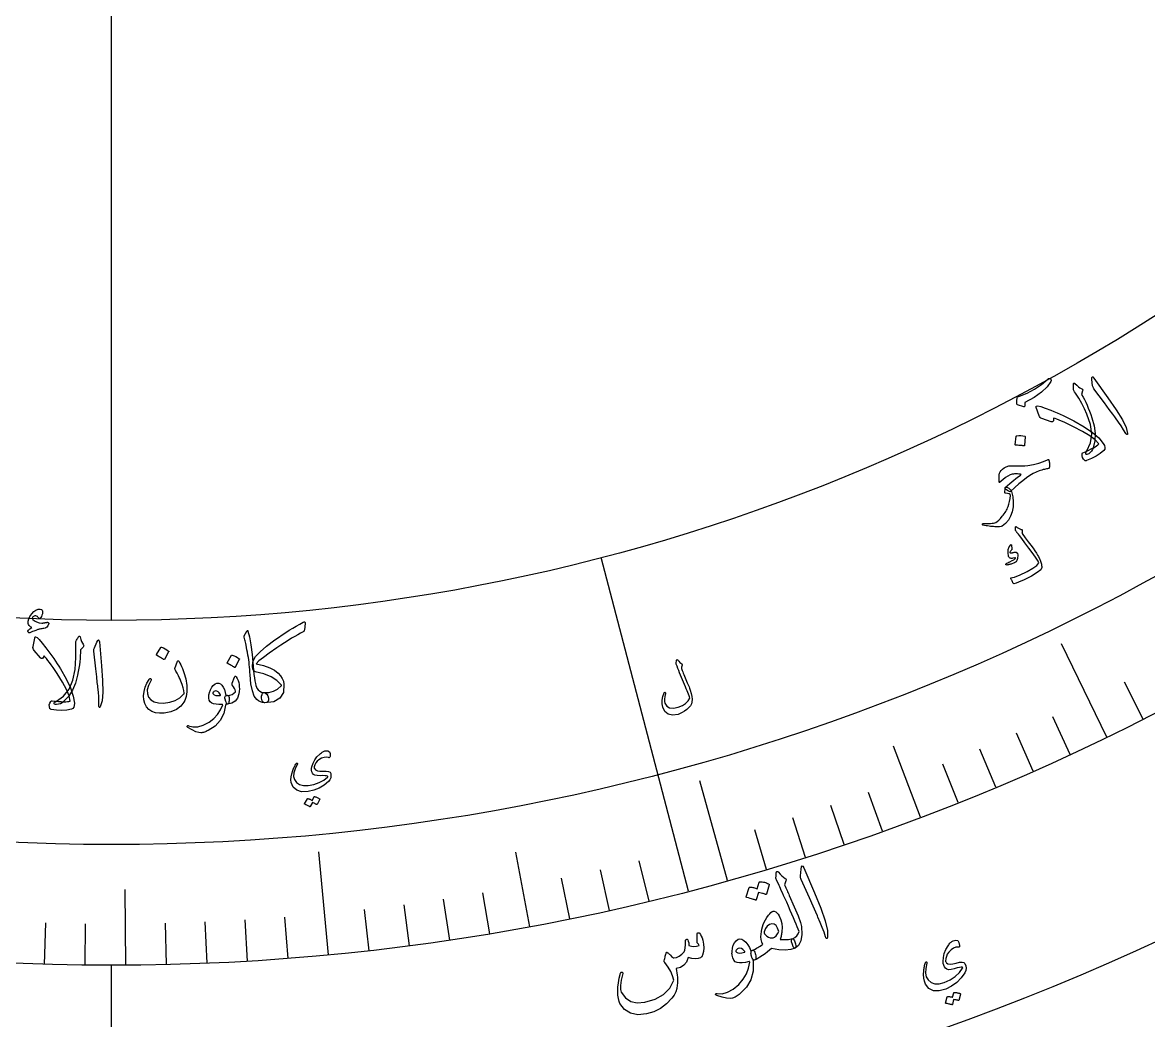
# Model space of a CAD drawing. Header units: millimetres. Extents: x -68 to 68, y -68 to 78.
# Drawn here: x -2.09 to 24.36, y -54.96 to -31.52 of the extents above; entities that cross this region are included whole.
import ezdxf

# ---------------------------------------------------------------- set-up
doc = ezdxf.new("R2010")
doc.units = ezdxf.units.MM
for name, color, linetype in [('CUT_OUTER', 1, 'Continuous'), ('ENGRAVE', 7, 'Continuous'), ('ENGRAVE_FINE', 8, 'Continuous'), ('TEXT', 5, 'Continuous')]:
    doc.layers.add(name, color=color, linetype=linetype)

msp = doc.modelspace()

# ---------------------------------------------------------------- linework, layer by layer
at = {"layer": 'CUT_OUTER'}
msp.add_arc((0.0002, -0.0002), 67.4998, 179.843006, 0.000133, dxfattribs=at)
at = {"layer": 'ENGRAVE'}
for points in [[(0, -45.5625), (0, 45.5625)], [(13.5511, -51.9233), (11.5056, -44.0858)], [(23.3753, -48.3038), (22.3168, -46.1165)], [(19.0004, -50.1861), (18.3695, -48.5196)], [(14.472, -51.6742), (13.8167, -49.3343)], [(5.1019, -53.4194), (4.8709, -51.0004)], [(9.8266, -52.7551), (9.5003, -51.0033)], [(0.3365, -53.6614), (0.3253, -51.8795)], [(0, -61.0875), (0, -53.6625)]]:
    msp.add_lwpolyline(points, dxfattribs=at)
for radius in [66.15, 66.15, 64.3781, 61.0875, 61.0875, 58.4888, 53.6625, 53.6625, 50.8275, 45.5625, 45.5625]:
    msp.add_circle((0, 0), radius, dxfattribs=at)
at = {"layer": 'ENGRAVE_FINE'}
for points in [[(24.2287, -47.8815), (23.7898, -47.0142)], [(22.5143, -48.7111), (22.1065, -47.8288)], [(21.646, -49.1031), (21.254, -48.2137)], [(20.7708, -49.4797), (20.3946, -48.5834)], [(19.8888, -49.8407), (19.5286, -48.938)], [(18.1059, -50.5158), (17.7779, -49.6008)], [(17.2055, -50.8295), (16.8938, -49.9088)], [(16.2995, -51.1272), (16.0042, -50.2011)], [(15.3882, -51.4088), (15.1095, -50.4776)], [(12.6258, -52.1561), (12.3971, -51.2113)], [(11.6964, -52.3723), (11.4845, -51.4237)], [(10.7632, -52.572), (10.5683, -51.6198)], [(8.8867, -52.9215), (8.7258, -51.963)], [(6.0513, -53.3202), (5.9417, -52.3544)], [(6.9988, -53.2041), (6.872, -52.2404)], [(7.9441, -53.0712), (7.8002, -52.1099)], [(3.1984, -53.5671), (3.1405, -52.5968)], [(4.1508, -53.5017), (4.0756, -52.5326)], [(-1.5724, -53.6395), (-1.5439, -52.6679)], [(-0.6181, -53.6589), (-0.6069, -52.687)], [(1.2909, -53.647), (1.2676, -52.6753)], [(2.245, -53.6155), (2.2044, -52.6444)]]:
    msp.add_lwpolyline(points, dxfattribs=at)
at = {"layer": 'TEXT'}
for points in [[(21.9956, -39.8952), (22.0107, -39.8848), (22.0254, -39.8807), (22.0399, -39.883), (22.0542, -39.8916), (22.0654, -39.9042), (22.0708, -39.9183), (22.0705, -39.934), (22.0644, -39.9513), (21.9769, -40.0782), (21.8458, -40.2033), (21.6713, -40.3261), (21.4531, -40.4459), (21.454, -40.4688), (21.4537, -40.4896), (21.4524, -40.5084), (21.4499, -40.5252), (21.4466, -40.5373), (21.4416, -40.5452), (21.435, -40.5487), (21.4267, -40.5479), (21.2833, -40.4994), (21.2677, -40.4856), (21.2613, -40.4541), (21.2641, -40.4049), (21.2758, -40.338), (21.2818, -40.3251), (21.2919, -40.314), (21.306, -40.3046), (21.3241, -40.2969), (21.5082, -40.2248), (21.6816, -40.1337), (21.8442, -40.0238), (21.9956, -39.8952)], [(23.026, -39.9099), (23.0233, -39.8626), (23.0307, -39.8411), (23.0482, -39.8455), (23.0759, -39.8757), (23.4014, -40.3345), (23.6009, -40.6162), (23.7449, -40.8502), (23.8332, -41.0365), (23.8653, -41.1755), (23.8643, -41.1889), (23.8615, -41.1975), (23.8568, -41.2012), (23.8503, -41.2001), (23.8434, -41.1963), (23.8365, -41.1902), (23.8297, -41.1818), (23.8228, -41.171), (23.7732, -41.0853), (23.7166, -40.9967), (23.6531, -40.9052), (23.5827, -40.8108), (23.5648, -40.7858), (23.5157, -40.7187), (23.4355, -40.6096), (23.3242, -40.4584), (23.0747, -40.1245), (23.0628, -40.106), (23.0536, -40.0878), (23.0473, -40.0701), (23.0437, -40.0527)], [(23.0611, -41.5084), (23.0441, -41.5523), (23.0203, -41.5904), (22.9897, -41.6229), (22.9523, -41.6495), (22.9287, -41.6609), (22.9102, -41.6662), (22.8969, -41.6654), (22.8888, -41.6584), (22.8857, -41.6455), (22.8883, -41.6287), (22.8966, -41.6081), (22.9108, -41.5837), (22.9959, -41.3947), (23.0243, -41.188), (22.9961, -40.9638), (22.9118, -40.7222), (22.8521, -40.5946), (22.7874, -40.4702), (22.7177, -40.3489), (22.643, -40.2307), (22.6213, -40.1965), (22.6059, -40.1683), (22.5967, -40.1461), (22.5938, -40.1298), (22.5938, -40.1062), (22.5937, -40.0853), (22.5935, -40.067), (22.5932, -40.0515), (22.5929, -40.0385), (22.5928, -40.0281), (22.5928, -40.0202), (22.593, -40.0148), (22.5949, -40.007), (22.5979, -40.0009), (22.6018, -39.9965), (22.6067, -39.9939), (22.6141, -39.9929), (22.6205, -39.9934), (22.6258, -39.9955), (22.6301, -39.9991), (22.6744, -40.0435), (22.713, -40.0776), (22.7458, -40.1015), (22.7729, -40.1153), (22.7928, -40.1247), (22.8055, -40.1375), (22.8108, -40.1539), (22.8087, -40.1738), (22.7868, -40.2624), (22.8199, -40.3187), (22.852, -40.3782), (22.8833, -40.4411), (22.9137, -40.5072), (22.9434, -40.5767), (22.9725, -40.6496), (23.0011, -40.7259), (23.0291, -40.8057), (23.0796, -40.9926), (23.1019, -41.172), (23.0957, -41.344), (23.0611, -41.5084)], [(22.8167, -41.6275), (22.8894, -41.5955), (22.9544, -41.5652), (23.0118, -41.5364), (23.0616, -41.5094), (23.104, -41.4841), (23.1391, -41.4606), (23.1671, -41.439), (23.1879, -41.4193), (23.1025, -41.3259), (22.9752, -41.2278), (22.806, -41.1247), (22.5955, -41.0161), (22.5154, -40.9775), (22.4413, -40.9426), (22.3733, -40.9114), (22.3113, -40.8838), (22.2553, -40.86), (22.2054, -40.8402), (22.1616, -40.8244), (22.1238, -40.8127), (22.1225, -40.881), (22.1132, -40.8941), (22.1015, -40.9014), (22.0873, -40.903), (22.0706, -40.8987), (21.8538, -40.8231), (21.8317, -40.812), (21.8134, -40.7974), (21.7988, -40.7791), (21.7881, -40.7571), (21.7218, -40.567), (21.7178, -40.5533), (21.7169, -40.5424), (21.7191, -40.5344), (21.7244, -40.5293), (21.7605, -40.5266), (21.8289, -40.5426), (21.9297, -40.577), (22.0629, -40.6298), (22.1373, -40.6605), (22.2098, -40.6914), (22.2805, -40.7224), (22.3493, -40.7535), (22.4162, -40.7849), (22.4812, -40.8163), (22.5444, -40.848), (22.6057, -40.8799), (22.8441, -41.0164), (23.0389, -41.1497), (23.1894, -41.2803), (23.2954, -41.4088), (23.3221, -41.4595), (23.3335, -41.5035), (23.3294, -41.5407), (23.3099, -41.5711), (23.2243, -41.6435), (23.1282, -41.7078), (23.0215, -41.7638), (22.9044, -41.8115), (22.8934, -41.8154), (22.8837, -41.817), (22.8754, -41.8162), (22.8684, -41.813), (22.8326, -41.7786), (22.8091, -41.7418), (22.7977, -41.7026), (22.7984, -41.6611), (22.8011, -41.6474), (22.805, -41.6372), (22.8102, -41.6306), (22.8167, -41.6275)], [(21.25, -41.2383), (21.2512, -41.2345), (21.2539, -41.2312), (21.2582, -41.2284), (21.2639, -41.226), (21.311, -41.222), (21.3577, -41.2226), (21.404, -41.2279), (21.45, -41.2378), (21.4552, -41.2403), (21.4587, -41.2436), (21.4604, -41.2479), (21.4604, -41.253), (21.4462, -41.4561), (21.4446, -41.4616), (21.4406, -41.4648), (21.434, -41.4658), (21.4251, -41.4645), (21.4173, -41.4633), (21.4053, -41.4618), (21.3889, -41.46), (21.3682, -41.4578), (21.343, -41.4554), (21.3129, -41.4528), (21.2781, -41.4502), (21.2384, -41.4474), (21.2329, -41.4464), (21.2293, -41.4444), (21.2277, -41.4413), (21.2282, -41.4372)], [(22.0183, -41.7997), (22.0229, -41.8216), (22.0266, -41.8437), (22.0294, -41.866), (22.0313, -41.8884), (22.0322, -41.9109), (22.0317, -41.9334), (22.0299, -41.956), (22.0269, -41.9786), (22.0249, -41.9859), (22.0207, -41.9915), (22.0143, -41.9953), (22.0056, -41.9974), (21.9865, -42.0008), (21.965, -42.0052), (21.941, -42.0104), (21.9146, -42.0166), (21.8859, -42.024), (21.8551, -42.0328), (21.8221, -42.043), (21.7869, -42.0547), (21.7193, -42.0806), (21.6473, -42.1164), (21.5709, -42.162), (21.4899, -42.2175), (21.4041, -42.2826), (21.3133, -42.3575), (21.2174, -42.4419), (21.1162, -42.5359), (21.1058, -42.5421), (21.0902, -42.5404), (21.0694, -42.5308), (21.0434, -42.5133), (21.0196, -42.4943), (21.0023, -42.4794), (20.9915, -42.4686), (20.9873, -42.4619), (20.9873, -42.4562), (20.9883, -42.4512), (20.9904, -42.447), (20.9935, -42.4435), (21.0473, -42.3961), (21.0986, -42.3515), (21.1472, -42.3099), (21.1933, -42.2713), (21.237, -42.2358), (21.2783, -42.2039), (21.3175, -42.1754), (21.3543, -42.1504), (21.3613, -42.1446), (21.3629, -42.1396), (21.3592, -42.1355), (21.3501, -42.1321), (21.3132, -42.1267), (21.2781, -42.1233), (21.2449, -42.1221), (21.2135, -42.1229), (21.1839, -42.1259), (21.1559, -42.1311), (21.1296, -42.1385), (21.1048, -42.1481), (21.0548, -42.1746), (20.9987, -42.2119), (20.9366, -42.2601), (20.8683, -42.3193), (20.8661, -42.3222), (20.8636, -42.3241), (20.861, -42.3248), (20.858, -42.3243), (20.8553, -42.323), (20.8532, -42.321), (20.8517, -42.3183), (20.8509, -42.3151), (20.8464, -42.2472), (20.8464, -42.1898), (20.8509, -42.143), (20.8599, -42.1066), (20.8754, -42.0763), (20.8982, -42.0455), (20.9283, -42.0142), (20.9658, -41.9824), (21.0141, -41.9553), (21.0764, -41.9379), (21.153, -41.9302), (21.2437, -41.9322), (21.3111, -41.9354), (21.3807, -41.9351), (21.4524, -41.9313), (21.5263, -41.9241), (21.6587, -41.902), (21.7794, -41.8725), (21.8883, -41.8355), (21.9854, -41.7912), (21.9981, -41.7861), (22.0078, -41.7858), (22.0145, -41.7903), (22.0183, -41.7997)], [(20.9883, -42.4589), (20.9914, -42.4476), (20.9984, -42.4405), (21.0094, -42.4374), (21.0243, -42.4385), (21.0433, -42.443), (21.0614, -42.4501), (21.0786, -42.4599), (21.0949, -42.4724), (21.1092, -42.4862), (21.1212, -42.5021), (21.1311, -42.52), (21.1388, -42.5399), (21.168, -42.6628), (21.1806, -42.7827), (21.1767, -42.8996), (21.1562, -43.0134), (21.1196, -43.1187), (21.0679, -43.21), (21.001, -43.2872), (20.919, -43.3502), (20.8948, -43.3595), (20.8581, -43.3649), (20.8089, -43.3665), (20.7473, -43.3642), (20.7139, -43.362), (20.6802, -43.3589), (20.6461, -43.355), (20.6117, -43.3504), (20.577, -43.3451), (20.5423, -43.3397), (20.5074, -43.3339), (20.4724, -43.3278), (20.4653, -43.3256), (20.4604, -43.3215), (20.4578, -43.3153), (20.4575, -43.3071), (20.4593, -43.2991), (20.4633, -43.2936), (20.4694, -43.2905), (20.4776, -43.2899), (20.5247, -43.2915), (20.5687, -43.2917), (20.6096, -43.2904), (20.6475, -43.2877), (20.6826, -43.2835), (20.7151, -43.2776), (20.7451, -43.27), (20.7725, -43.2608), (20.8044, -43.2422), (20.8402, -43.2124), (20.88, -43.1715), (20.9236, -43.1194), (20.9462, -43.0904), (20.9672, -43.0616), (20.9867, -43.0331), (21.0047, -43.0049), (21.0211, -42.9767), (21.0359, -42.9486), (21.049, -42.9204), (21.0605, -42.8923), (21.0805, -42.8331), (21.0959, -42.7691), (21.1066, -42.7004), (21.1125, -42.627), (21.1059, -42.6075), (21.0847, -42.5929), (21.049, -42.5833), (20.9987, -42.5787), (20.9921, -42.5778), (20.9875, -42.5753), (20.9849, -42.5711), (20.9845, -42.5653)], [(21.2589, -43.3689), (21.2736, -43.3799), (21.2884, -43.3899), (21.303, -43.399), (21.3177, -43.4071), (21.3323, -43.4143), (21.3472, -43.4204), (21.3621, -43.4256), (21.3772, -43.4297), (21.3838, -43.4329), (21.3881, -43.4383), (21.3902, -43.4459), (21.39, -43.4556), (21.3859, -43.5086), (21.3857, -43.5142), (21.3859, -43.5188), (21.3864, -43.5224), (21.3872, -43.5249), (21.464, -43.6249), (21.5327, -43.7156), (21.5933, -43.797), (21.6458, -43.8691), (21.6901, -43.9318), (21.726, -43.9852), (21.7535, -44.0293), (21.7726, -44.064), (21.8056, -44.131), (21.8149, -44.1528), (21.8232, -44.1752), (21.8306, -44.1982), (21.8369, -44.2218), (21.8421, -44.246), (21.8462, -44.2709), (21.8492, -44.2965), (21.8509, -44.3228), (21.8255, -44.3756), (21.745, -44.4423), (21.6092, -44.5228), (21.418, -44.6165), (21.3571, -44.6431), (21.2999, -44.6662), (21.2466, -44.6857), (21.1971, -44.7016), (21.192, -44.7018), (21.1877, -44.7006), (21.1842, -44.6979), (21.1815, -44.6938), (21.1703, -44.6733), (21.1602, -44.6546), (21.1513, -44.6376), (21.1435, -44.6224), (21.1368, -44.6088), (21.1311, -44.5967), (21.1264, -44.5859), (21.1226, -44.5766), (21.1208, -44.5713), (21.1213, -44.5676), (21.124, -44.5655), (21.129, -44.5652), (21.1659, -44.5596), (21.2109, -44.547), (21.2639, -44.5273), (21.325, -44.5005), (21.5044, -44.4139), (21.6404, -44.3373), (21.7331, -44.2711), (21.7827, -44.2154), (21.7621, -44.1738), (21.7164, -44.1024), (21.6456, -44.001), (21.5498, -43.8696), (21.453, -43.7385), (21.3794, -43.6395), (21.329, -43.5727), (21.3017, -43.538), (21.2939, -43.5287), (21.2866, -43.52), (21.2798, -43.5118), (21.2735, -43.5043), (21.2677, -43.4975), (21.2626, -43.4914), (21.258, -43.4861), (21.254, -43.4816), (21.2461, -43.4713), (21.2405, -43.4606), (21.2371, -43.4495), (21.236, -43.4378), (21.2361, -43.3733), (21.2364, -43.3688), (21.2376, -43.3653), (21.2395, -43.363), (21.2421, -43.3618), (21.2462, -43.3621), (21.2503, -43.3633), (21.2546, -43.3656), (21.2589, -43.3689)], [(21.1262, -43.7859), (21.1289, -43.7851), (21.1316, -43.785), (21.1343, -43.7858), (21.137, -43.7875), (21.1386, -43.7894), (21.1399, -43.7916), (21.1409, -43.7942), (21.1417, -43.7971), (21.1482, -43.8836), (21.1483, -43.8927), (21.1474, -43.9001), (21.1455, -43.9059), (21.1425, -43.9101), (21.1278, -43.9232), (21.1164, -43.9366), (21.1082, -43.9504), (21.1033, -43.9644), (21.1038, -43.9703), (21.109, -43.9744), (21.1187, -43.9767), (21.133, -43.9772), (21.1419, -43.9762), (21.1509, -43.975), (21.1602, -43.9734), (21.1696, -43.9715), (21.1793, -43.9692), (21.1893, -43.9666), (21.1996, -43.9636), (21.2104, -43.9603), (21.2519, -43.9581), (21.2774, -43.9825), (21.2867, -44.0335), (21.2798, -44.1112), (21.2736, -44.1363), (21.2658, -44.1573), (21.2564, -44.1742), (21.2455, -44.187), (21.2318, -44.1975), (21.2114, -44.2088), (21.1842, -44.2211), (21.1503, -44.2343), (21.1328, -44.2406), (21.116, -44.2461), (21.0997, -44.2505), (21.0841, -44.2541), (21.0691, -44.257), (21.0551, -44.2595), (21.0419, -44.2615), (21.0295, -44.2632), (21.0212, -44.2626), (21.0145, -44.2606), (21.0094, -44.2572), (21.0059, -44.2524), (21.0042, -44.2466), (21.005, -44.2415), (21.0081, -44.2371), (21.0138, -44.2335), (21.0322, -44.2232), (21.0534, -44.2117), (21.0771, -44.1992), (21.1036, -44.1857), (21.1528, -44.1603), (21.1903, -44.1387), (21.2162, -44.1206), (21.2303, -44.1063), (21.2317, -44.1036), (21.2319, -44.1009), (21.2308, -44.0982), (21.2284, -44.0954), (21.2263, -44.094), (21.2232, -44.0933), (21.2192, -44.0932), (21.2142, -44.0938), (21.1699, -44.1032), (21.1511, -44.1063), (21.1339, -44.107), (21.1185, -44.105), (21.1049, -44.1006), (21.0919, -44.0939), (21.082, -44.0853), (21.0752, -44.0748), (21.0715, -44.0625), (21.0592, -43.9729), (21.0643, -43.897), (21.0866, -43.8347), (21.1262, -43.7859)], [(-1.5548, -45.7477), (-1.5839, -45.7523), (-1.6109, -45.7567), (-1.6358, -45.7608), (-1.6586, -45.7647), (-1.6792, -45.7685), (-1.6975, -45.7724), (-1.7134, -45.7764), (-1.7269, -45.7805), (-1.7407, -45.7851), (-1.7573, -45.791), (-1.7768, -45.7981), (-1.799, -45.8063), (-1.8242, -45.8158), (-1.8521, -45.8268), (-1.8829, -45.8392), (-1.9166, -45.853), (-1.9303, -45.857), (-1.9418, -45.8565), (-1.9512, -45.8515), (-1.9584, -45.8421), (-1.962, -45.8195), (-1.948, -45.7939), (-1.9164, -45.7653), (-1.8672, -45.7338), (-1.9029, -45.7108), (-1.9296, -45.6865), (-1.9474, -45.6609), (-1.9562, -45.6339), (-1.956, -45.5837), (-1.9418, -45.5298), (-1.9137, -45.4723), (-1.8717, -45.4109), (-1.8225, -45.3564), (-1.7728, -45.3194), (-1.7224, -45.2997), (-1.6714, -45.2975), (-1.6432, -45.306), (-1.6244, -45.3221), (-1.615, -45.3459), (-1.6149, -45.3773), (-1.621, -45.4111), (-1.6304, -45.442), (-1.643, -45.4698), (-1.6588, -45.4947), (-1.6743, -45.512), (-1.6884, -45.5194), (-1.701, -45.5167), (-1.7121, -45.5042), (-1.7246, -45.4855), (-1.7396, -45.4717), (-1.7569, -45.4626), (-1.7765, -45.4582), (-1.7973, -45.4574), (-1.8158, -45.4613), (-1.832, -45.4698), (-1.8459, -45.4829), (-1.8564, -45.4991), (-1.8599, -45.5144), (-1.8565, -45.5288), (-1.8461, -45.5424), (-1.8066, -45.5753), (-1.7578, -45.6002), (-1.6997, -45.6172), (-1.6326, -45.6261), (-1.6267, -45.6261), (-1.6201, -45.6256), (-1.6128, -45.6248), (-1.6048, -45.6236), (-1.5961, -45.6221), (-1.5867, -45.6205), (-1.5766, -45.6188), (-1.5658, -45.617), (-1.5542, -45.6151), (-1.5436, -45.6134), (-1.5341, -45.6118), (-1.5258, -45.6103), (-1.5184, -45.6091), (-1.5119, -45.6082), (-1.5062, -45.6077), (-1.5014, -45.6077), (-1.4923, -45.609), (-1.4849, -45.6122), (-1.4793, -45.6174), (-1.4754, -45.6246), (-1.4729, -45.6313), (-1.4719, -45.6378), (-1.4722, -45.644), (-1.474, -45.6498), (-1.4967, -45.6905), (-1.5178, -45.7204), (-1.5372, -45.7395), (-1.5548, -45.7477)], [(3.4005, -46.5807), (3.5729, -46.6238), (3.7168, -46.6752), (3.8321, -46.7352), (3.9188, -46.8038), (3.9731, -46.8666), (4.0135, -46.93), (4.0401, -46.994), (4.0527, -47.0586), (4.0387, -47.2527), (3.9581, -47.3907), (3.8108, -47.4723), (3.597, -47.4969), (3.5814, -47.4941), (3.5672, -47.4854), (3.5542, -47.4709), (3.5426, -47.4505), (3.5313, -47.4211), (3.525, -47.3928), (3.5237, -47.3655), (3.5274, -47.3393), (3.5377, -47.3019), (3.5497, -47.2758), (3.5634, -47.261), (3.5789, -47.2575), (3.6975, -47.2554), (3.8052, -47.2289), (3.902, -47.1782), (3.9875, -47.1032), (3.9926, -47.0972), (3.9952, -47.0916), (3.9952, -47.0866), (3.9927, -47.0821), (3.8871, -46.9762), (3.7487, -46.8889), (3.5774, -46.8197), (3.3732, -46.7684), (3.3515, -46.7583), (3.335, -46.7361), (3.3236, -46.7019), (3.3173, -46.6555), (3.3158, -46.6142), (3.3174, -46.577), (3.3221, -46.5438), (3.33, -46.5147), (3.3865, -46.4135), (3.4898, -46.2978), (3.6396, -46.1673), (3.8353, -46.0216), (3.9228, -45.9615), (4.009, -45.9038), (4.0939, -45.8484), (4.1776, -45.7955), (4.2601, -45.7449), (4.3414, -45.6967), (4.4216, -45.6509), (4.5005, -45.6075), (4.5261, -45.5986), (4.5434, -45.601), (4.5523, -45.6144), (4.5528, -45.6391), (4.5338, -45.7857), (4.5305, -45.8008), (4.5242, -45.8136), (4.5149, -45.8242), (4.5025, -45.8324), (4.4414, -45.8635), (4.3755, -45.899), (4.3049, -45.939), (4.2296, -45.9836), (4.1496, -46.0327), (4.0652, -46.0865), (3.9761, -46.1449), (3.8825, -46.208), (3.7073, -46.3294), (3.5684, -46.4317), (3.466, -46.5154), (3.4005, -46.5807)], [(-1.394, -47.4501), (-1.3152, -47.4593), (-1.2437, -47.466), (-1.1796, -47.4703), (-1.123, -47.4722), (-1.0737, -47.4718), (-1.0315, -47.4694), (-0.9964, -47.4649), (-0.9685, -47.4584), (-0.9948, -47.3347), (-1.055, -47.1856), (-1.1487, -47.011), (-1.2753, -46.8108), (-1.3249, -46.737), (-1.3711, -46.6694), (-1.4139, -46.608), (-1.4534, -46.5528), (-1.4897, -46.504), (-1.5227, -46.4617), (-1.5525, -46.4259), (-1.5791, -46.3966), (-1.6149, -46.4548), (-1.6295, -46.4615), (-1.6433, -46.4618), (-1.6563, -46.4559), (-1.6686, -46.4438), (-1.8172, -46.2689), (-1.8307, -46.2482), (-1.8391, -46.2263), (-1.8424, -46.2031), (-1.8406, -46.1787), (-1.8014, -45.9812), (-1.798, -45.9673), (-1.7933, -45.9575), (-1.7873, -45.9517), (-1.7802, -45.95), (-1.7476, -45.966), (-1.6967, -46.0144), (-1.6273, -46.0951), (-1.5391, -46.2081), (-1.4905, -46.2722), (-1.4436, -46.3355), (-1.3983, -46.398), (-1.3548, -46.4597), (-1.3129, -46.5206), (-1.2727, -46.5807), (-1.2343, -46.64), (-1.1975, -46.6985), (-1.061, -46.9369), (-0.9605, -47.1504), (-0.8968, -47.3393), (-0.8704, -47.5038), (-0.8731, -47.561), (-0.8856, -47.6047), (-0.9079, -47.6347), (-0.9401, -47.6511), (-1.0506, -47.6702), (-1.166, -47.6769), (-1.2864, -47.6713), (-1.4115, -47.6532), (-1.423, -47.651), (-1.4321, -47.6474), (-1.4389, -47.6425), (-1.4434, -47.6362), (-1.4568, -47.5885), (-1.4585, -47.5448), (-1.4485, -47.5052), (-1.4268, -47.4697), (-1.4176, -47.4593), (-1.409, -47.4525), (-1.4012, -47.4495), (-1.394, -47.4501)], [(-1.123, -47.471), (-1.1598, -47.5003), (-1.1996, -47.5212), (-1.2424, -47.5336), (-1.2882, -47.5377), (-1.3144, -47.5356), (-1.333, -47.5308), (-1.344, -47.5233), (-1.3475, -47.5132), (-1.3436, -47.5004), (-1.3329, -47.4873), (-1.3153, -47.4738), (-1.2907, -47.4599), (-1.1216, -47.34), (-0.9925, -47.1761), (-0.9033, -46.9685), (-0.8538, -46.7174), (-0.8406, -46.5772), (-0.8335, -46.4371), (-0.8322, -46.2972), (-0.8368, -46.1575), (-0.8382, -46.117), (-0.8372, -46.0849), (-0.8338, -46.0611), (-0.8281, -46.0456), (-0.8162, -46.0253), (-0.8057, -46.0072), (-0.7966, -45.9913), (-0.789, -45.9777), (-0.7827, -45.9664), (-0.7775, -45.9573), (-0.7735, -45.9505), (-0.7706, -45.946), (-0.765, -45.9402), (-0.7593, -45.9365), (-0.7537, -45.9347), (-0.7482, -45.935), (-0.7413, -45.9378), (-0.736, -45.9414), (-0.7325, -45.9459), (-0.7306, -45.9512), (-0.7149, -46.0119), (-0.6989, -46.0609), (-0.6827, -46.0982), (-0.6663, -46.1237), (-0.6539, -46.1419), (-0.6495, -46.1594), (-0.6532, -46.1762), (-0.6651, -46.1923), (-0.7288, -46.2577), (-0.7288, -46.3229), (-0.7312, -46.3905), (-0.736, -46.4606), (-0.7433, -46.533), (-0.7529, -46.6079), (-0.7647, -46.6855), (-0.7787, -46.7658), (-0.7949, -46.8488), (-0.8459, -47.0356), (-0.9175, -47.2016), (-1.0099, -47.3468), (-1.123, -47.471)], [(3.5811, -47.2573), (3.6181, -47.2686), (3.6479, -47.2947), (3.6706, -47.3356), (3.686, -47.3915), (3.689, -47.4387), (3.6755, -47.472), (3.6456, -47.4913), (3.5993, -47.4967), (3.5469, -47.4909), (3.4989, -47.4767), (3.4552, -47.4541), (3.4158, -47.4232), (3.356, -47.3425), (3.3097, -47.2193), (3.277, -47.0535), (3.2578, -46.8453), (3.2541, -46.782), (3.2497, -46.7201), (3.2445, -46.6595), (3.2385, -46.6003), (3.2318, -46.5425), (3.2244, -46.4864), (3.2162, -46.4319), (3.2073, -46.379), (3.195, -46.3119), (3.1836, -46.2511), (3.173, -46.1966), (3.1633, -46.1483), (3.1545, -46.1065), (3.1465, -46.0715), (3.1395, -46.0433), (3.1334, -46.022), (3.123, -45.9863), (3.1172, -45.9578), (3.1162, -45.9364), (3.1198, -45.9221), (3.1771, -45.8127), (3.1856, -45.8012), (3.1933, -45.7978), (3.2002, -45.8025), (3.2063, -45.8153), (3.2434, -45.9515), (3.2763, -46.1341), (3.3052, -46.3631), (3.3298, -46.6385), (3.3388, -46.7404), (3.3484, -46.8317), (3.3585, -46.9126), (3.3692, -46.983), (3.3804, -47.0427), (3.3922, -47.0916), (3.4045, -47.1298), (3.4173, -47.1572), (3.4463, -47.1964), (3.4833, -47.2263), (3.5282, -47.2466), (3.5811, -47.2573)], [(-0.3441, -46.0747), (-0.3224, -46.0325), (-0.3052, -46.0178), (-0.2923, -46.0304), (-0.2838, -46.0705), (-0.2352, -46.6309), (-0.2058, -46.9749), (-0.2, -47.2495), (-0.2183, -47.4549), (-0.2608, -47.591), (-0.2685, -47.6021), (-0.2754, -47.6081), (-0.2813, -47.6089), (-0.2863, -47.6046), (-0.2903, -47.5979), (-0.2931, -47.5891), (-0.2948, -47.5784), (-0.2953, -47.5657), (-0.2947, -47.4667), (-0.2986, -47.3616), (-0.3071, -47.2505), (-0.32, -47.1334), (-0.3228, -47.1028), (-0.3312, -47.0202), (-0.3452, -46.8854), (-0.3646, -46.6987), (-0.4107, -46.2845), (-0.4116, -46.2624), (-0.4103, -46.2422), (-0.4068, -46.2236), (-0.401, -46.2068)], [(1.1618, -46.1985), (1.1646, -46.1956), (1.1684, -46.1938), (1.1735, -46.1931), (1.1796, -46.1935), (1.2236, -46.2103), (1.2652, -46.2312), (1.3045, -46.2562), (1.3413, -46.2851), (1.345, -46.2896), (1.3466, -46.2941), (1.3464, -46.2987), (1.3441, -46.3034), (1.2433, -46.48), (1.2395, -46.4842), (1.2344, -46.4854), (1.2282, -46.4834), (1.2207, -46.4783), (1.2143, -46.4739), (1.2041, -46.4673), (1.1902, -46.4585), (1.1726, -46.4475), (1.151, -46.4343), (1.1252, -46.419), (1.0951, -46.4014), (1.0608, -46.3816), (1.0562, -46.3783), (1.0539, -46.3749), (1.0538, -46.3715), (1.0559, -46.368)], [(1.5876, -46.529), (1.6078, -46.5669), (1.6276, -46.6065), (1.6468, -46.6479), (1.6656, -46.691), (1.6837, -46.7361), (1.7007, -46.7835), (1.7167, -46.8333), (1.7317, -46.8853), (1.7449, -46.9372), (1.7555, -46.9888), (1.7635, -47.0401), (1.769, -47.091), (1.7719, -47.1417), (1.7723, -47.1924), (1.77, -47.243), (1.7652, -47.2936), (1.7559, -47.3469), (1.7425, -47.3963), (1.7249, -47.4418), (1.7031, -47.4835), (1.6271, -47.5792), (1.5249, -47.6537), (1.3966, -47.7066), (1.2422, -47.7379), (1.1301, -47.7434), (1.0314, -47.7309), (0.9464, -47.7005), (0.875, -47.6523), (0.8209, -47.5895), (0.7832, -47.5156), (0.7619, -47.4304), (0.7567, -47.3342), (0.7681, -47.232), (0.7941, -47.1335), (0.8345, -47.0388), (0.8894, -46.9477), (0.8981, -46.9373), (0.9067, -46.9314), (0.915, -46.9301), (0.9232, -46.9334), (0.9309, -46.9404), (0.9332, -46.9503), (0.9302, -46.9632), (0.9218, -46.9791), (0.8676, -47.0935), (0.8414, -47.1961), (0.8436, -47.2871), (0.8743, -47.3665), (0.9291, -47.4295), (1.0058, -47.4736), (1.1043, -47.4989), (1.2246, -47.5051), (1.3694, -47.487), (1.4975, -47.4452), (1.6088, -47.38), (1.7031, -47.2913), (1.705, -47.2882), (1.7063, -47.2838), (1.7069, -47.2779), (1.707, -47.2706), (1.7016, -47.2134), (1.6871, -47.1472), (1.6634, -47.0718), (1.6306, -46.9873), (1.6124, -46.9448), (1.5948, -46.9053), (1.5779, -46.8688), (1.5617, -46.8352), (1.5461, -46.8048), (1.5309, -46.7776), (1.5161, -46.7538), (1.5016, -46.7331), (1.4948, -46.7223), (1.4908, -46.7123), (1.4896, -46.7031), (1.4913, -46.6946), (1.5536, -46.5233), (1.5596, -46.5132), (1.5673, -46.5108), (1.5766, -46.5161), (1.5876, -46.529)], [(2.8172, -46.3837), (2.8198, -46.3807), (2.8237, -46.3787), (2.8287, -46.3779), (2.8349, -46.378), (2.8797, -46.3933), (2.9222, -46.4127), (2.9625, -46.4362), (3.0006, -46.4638), (3.0044, -46.4682), (3.0063, -46.4726), (3.0062, -46.4772), (3.0041, -46.4819), (2.909, -46.6621), (2.9053, -46.6665), (2.9003, -46.6678), (2.8939, -46.666), (2.8862, -46.6612), (2.8796, -46.657), (2.8691, -46.6508), (2.8549, -46.6425), (2.8368, -46.6322), (2.8147, -46.6198), (2.7882, -46.6053), (2.7573, -46.5888), (2.7221, -46.5703), (2.7174, -46.5671), (2.7149, -46.5639), (2.7147, -46.5604), (2.7168, -46.5569)], [(13.2739, -46.4995), (13.2752, -46.4943), (13.2775, -46.4901), (13.2809, -46.4871), (13.2854, -46.4851), (13.2903, -46.4846), (13.295, -46.4859), (13.2994, -46.4891), (13.3036, -46.4942), (13.3266, -46.5239), (13.3493, -46.5489), (13.3715, -46.569), (13.3934, -46.5842), (13.4002, -46.5899), (13.4039, -46.5978), (13.4045, -46.6077), (13.402, -46.6198), (13.4, -46.6258), (13.398, -46.6316), (13.3962, -46.6372), (13.3945, -46.6425), (13.3929, -46.6475), (13.3914, -46.6521), (13.39, -46.6563), (13.3886, -46.6601), (13.3864, -46.6669), (13.3857, -46.6744), (13.3863, -46.6827), (13.3883, -46.6919), (13.3973, -46.7167), (13.4075, -46.7437), (13.4189, -46.7728), (13.4315, -46.804), (13.4452, -46.8374), (13.4599, -46.8729), (13.4756, -46.9107), (13.4924, -46.9506), (13.5098, -46.9903), (13.5258, -47.0276), (13.5405, -47.0627), (13.5538, -47.0955), (13.5659, -47.1261), (13.5769, -47.1545), (13.5868, -47.1807), (13.5956, -47.2048), (13.6184, -47.277), (13.6323, -47.3477), (13.6372, -47.4168), (13.633, -47.4843), (13.6221, -47.5264), (13.5988, -47.569), (13.563, -47.6122), (13.5147, -47.6559), (13.4603, -47.6962), (13.4076, -47.7285), (13.3567, -47.753), (13.3075, -47.7696), (13.1777, -47.7872), (13.0753, -47.7649), (13.0004, -47.703), (12.9529, -47.6016), (12.9378, -47.5206), (12.9374, -47.4372), (12.9517, -47.3517), (12.9806, -47.2638), (12.9832, -47.2585), (12.9864, -47.2547), (12.9902, -47.2526), (12.9947, -47.252), (12.9997, -47.2525), (13.0038, -47.2539), (13.007, -47.2561), (13.0092, -47.2591), (13.0115, -47.2639), (13.0127, -47.2688), (13.0127, -47.2739), (13.0116, -47.279), (12.996, -47.3539), (12.9881, -47.4163), (12.988, -47.466), (12.9957, -47.5031), (13.0418, -47.5749), (13.11, -47.6151), (13.2004, -47.6237), (13.3128, -47.6004), (13.4092, -47.5617), (13.4865, -47.513), (13.5448, -47.4543), (13.5841, -47.3857), (13.5756, -47.3605), (13.5651, -47.3311), (13.5525, -47.2977), (13.5378, -47.2603), (13.521, -47.2186), (13.5019, -47.1728), (13.4806, -47.1228), (13.4569, -47.0686), (13.4332, -47.0125), (13.4101, -46.9571), (13.3877, -46.9026), (13.3659, -46.8489), (13.3448, -46.796), (13.3245, -46.7438), (13.3051, -46.6924), (13.2864, -46.6417), (13.2665, -46.5935), (13.2651, -46.5878), (13.2644, -46.5822), (13.2644, -46.5769), (13.265, -46.5718)], [(2.6827, -47.5573), (2.639, -47.7482), (2.5565, -47.9105), (2.4348, -48.0441), (2.2739, -48.1485), (2.2511, -48.1594), (2.2287, -48.1692), (2.2064, -48.1781), (2.1844, -48.1859), (2.1627, -48.1925), (2.1416, -48.1978), (2.121, -48.2018), (2.101, -48.2044), (2.0505, -48.1996), (1.9828, -48.1768), (1.8982, -48.1361), (1.7967, -48.0772), (1.7858, -48.0686), (1.7792, -48.0601), (1.777, -48.0517), (1.7792, -48.0435), (1.7845, -48.037), (1.7916, -48.0339), (1.8007, -48.0341), (1.8116, -48.0377), (1.9157, -48.0664), (2.0312, -48.0615), (2.1576, -48.023), (2.2948, -47.9507), (2.4054, -47.8687), (2.4952, -47.7741), (2.5643, -47.667), (2.6128, -47.5474), (2.6121, -47.5433), (2.6106, -47.5401), (2.6084, -47.5378), (2.6052, -47.5364), (2.5257, -47.5361), (2.4577, -47.5305), (2.4013, -47.5197), (2.3565, -47.5036), (2.3211, -47.477), (2.298, -47.439), (2.2869, -47.3894), (2.288, -47.3284), (2.2889, -47.3203), (2.2901, -47.312), (2.2916, -47.3036), (2.2933, -47.295), (2.2953, -47.2861), (2.2976, -47.2767), (2.3001, -47.267), (2.3029, -47.2567), (2.3266, -47.1902), (2.3565, -47.1345), (2.3926, -47.0896), (2.4348, -47.0555), (2.4788, -47.0358), (2.52, -47.0339), (2.5584, -47.0498), (2.5942, -47.0837), (2.6264, -47.1317), (2.6521, -47.1881), (2.6711, -47.2528), (2.6834, -47.326), (2.6879, -47.3256), (2.6923, -47.3252), (2.6965, -47.3246), (2.7006, -47.3238), (2.7046, -47.3231), (2.7088, -47.3225), (2.7132, -47.3221), (2.7177, -47.3217), (2.7334, -47.3241), (2.746, -47.3333), (2.7555, -47.3492), (2.762, -47.3718), (2.7657, -47.397), (2.7667, -47.4225), (2.7652, -47.4485), (2.7611, -47.4749), (2.7551, -47.4983), (2.7479, -47.5152), (2.7394, -47.5256), (2.7296, -47.5294), (2.6859, -47.5319), (2.6858, -47.5361), (2.6853, -47.5417), (2.6842, -47.5488), (2.6827, -47.5573)], [(2.8365, -47.0399), (2.8916, -46.8945), (2.9, -46.8784), (2.9096, -46.8722), (2.9203, -46.876), (2.9323, -46.8897), (2.9555, -46.9316), (2.9742, -46.9756), (2.9886, -47.0217), (2.9985, -47.0699), (3.0039, -47.1206), (3.0046, -47.1741), (3.0006, -47.2302), (2.9918, -47.2891), (2.96, -47.3894), (2.9052, -47.4629), (2.8277, -47.5097), (2.7273, -47.5296), (2.7152, -47.523), (2.7021, -47.5018), (2.6878, -47.4661), (2.6724, -47.4159), (2.6673, -47.3889), (2.6667, -47.3664), (2.6708, -47.3486), (2.6794, -47.3354), (2.6865, -47.3301), (2.695, -47.3265), (2.7046, -47.3245), (2.7155, -47.3241), (2.7789, -47.3185), (2.8333, -47.3023), (2.8787, -47.2758), (2.9151, -47.239), (2.9166, -47.2361), (2.917, -47.2325), (2.9161, -47.2282), (2.9141, -47.223), (2.9031, -47.1913), (2.8878, -47.1593), (2.8682, -47.127), (2.8443, -47.0944), (2.8364, -47.082), (2.8325, -47.0688), (2.8325, -47.0547), (2.8365, -47.0399)], [(2.5582, -47.3077), (2.5319, -47.2672), (2.504, -47.2391), (2.4745, -47.2233), (2.4433, -47.2199), (2.4251, -47.2257), (2.4091, -47.2343), (2.3952, -47.2456), (2.3834, -47.2596), (2.3798, -47.267), (2.3796, -47.2747), (2.3828, -47.2828), (2.3896, -47.2914), (2.4143, -47.3108), (2.4493, -47.3232), (2.4945, -47.3284), (2.55, -47.3265), (2.5557, -47.325), (2.559, -47.3214), (2.5598, -47.3156), (2.5582, -47.3077)], [(5.1005, -48.7861), (5.0498, -48.7748), (4.9952, -48.7798), (4.9365, -48.801), (4.8736, -48.8384), (4.8346, -48.872), (4.8031, -48.9105), (4.7792, -48.954), (4.7628, -49.0025), (4.7616, -49.012), (4.7623, -49.0217), (4.765, -49.0316), (4.7696, -49.0416), (4.7969, -49.0717), (4.8398, -49.0922), (4.8983, -49.1031), (4.9723, -49.1042), (5.0454, -49.1045), (5.0993, -49.1131), (5.1341, -49.1298), (5.1498, -49.1549), (5.157, -49.2101), (5.1512, -49.2605), (5.1324, -49.3061), (5.1004, -49.347), (4.9944, -49.4357), (4.8785, -49.5046), (4.7529, -49.5537), (4.6177, -49.5828), (4.4674, -49.5862), (4.3517, -49.5518), (4.2709, -49.4796), (4.2249, -49.37), (4.2175, -49.3083), (4.2207, -49.2403), (4.2344, -49.1661), (4.2587, -49.0856), (4.2676, -49.063), (4.2769, -49.0412), (4.2865, -49.0201), (4.2964, -48.9997), (4.3067, -48.9799), (4.3176, -48.9607), (4.329, -48.942), (4.3409, -48.9238), (4.3475, -48.9162), (4.3537, -48.9128), (4.3595, -48.9136), (4.3649, -48.9187), (4.3682, -48.9252), (4.3695, -48.932), (4.3687, -48.939), (4.3658, -48.9461), (4.3123, -49.0522), (4.2832, -49.1462), (4.2786, -49.2281), (4.2987, -49.2978), (4.3501, -49.3687), (4.4208, -49.4156), (4.5106, -49.4385), (4.6196, -49.4372), (4.7571, -49.4131), (4.879, -49.3728), (4.9853, -49.3163), (5.0759, -49.2438), (5.0811, -49.2379), (5.0828, -49.2324), (5.0808, -49.2272), (5.0752, -49.2224), (5.0537, -49.2147), (5.0173, -49.21), (4.966, -49.2083), (4.8999, -49.2096), (4.8323, -49.208), (4.7798, -49.1976), (4.7425, -49.1785), (4.7203, -49.1505), (4.708, -49.1164), (4.702, -49.0799), (4.7023, -49.0412), (4.7089, -49), (4.7351, -48.918), (4.7749, -48.8409), (4.8282, -48.7687), (4.895, -48.7015), (4.9129, -48.6853), (4.9304, -48.6711), (4.9475, -48.6588), (4.9642, -48.6485), (4.9805, -48.64), (4.9962, -48.6334), (5.0113, -48.6285), (5.0258, -48.6253), (5.0838, -48.6248), (5.1217, -48.6464), (5.1394, -48.6902), (5.137, -48.7562), (5.1319, -48.7745), (5.1241, -48.7856), (5.1136, -48.7895), (5.1005, -48.7861)], [(4.761, -49.704), (4.7628, -49.7019), (4.7653, -49.7005), (4.7688, -49.6998), (4.773, -49.6998), (4.7887, -49.7039), (4.804, -49.7087), (4.8189, -49.714), (4.8333, -49.72), (4.8474, -49.7267), (4.8613, -49.7341), (4.875, -49.7423), (4.8884, -49.7513), (4.8912, -49.7542), (4.8925, -49.7575), (4.8926, -49.761), (4.8913, -49.7648), (4.8285, -49.8874), (4.8266, -49.8891), (4.8236, -49.8894), (4.8195, -49.8882), (4.8143, -49.8857), (4.8106, -49.8832), (4.8048, -49.8799), (4.7967, -49.8757), (4.7863, -49.8708), (4.7737, -49.8648), (4.7586, -49.8579), (4.7411, -49.85), (4.7212, -49.841), (4.6709, -49.936), (4.6684, -49.9391), (4.665, -49.94), (4.6606, -49.939), (4.6553, -49.936), (4.6506, -49.9333), (4.6434, -49.9294), (4.6334, -49.9242), (4.6208, -49.9177), (4.6054, -49.91), (4.5869, -49.901), (4.5654, -49.8907), (4.5409, -49.8792), (4.5383, -49.8771), (4.537, -49.8749), (4.5371, -49.8726), (4.5385, -49.8702), (4.604, -49.7525), (4.6057, -49.7504), (4.6083, -49.749), (4.6117, -49.7483), (4.616, -49.7483), (4.6293, -49.7512), (4.6423, -49.7548), (4.6549, -49.7592), (4.6672, -49.7642), (4.6792, -49.7698), (4.6909, -49.7759), (4.7022, -49.7825), (4.7132, -49.7897)], [(15.6059, -51.6115), (15.61, -51.5661), (15.613, -51.5302), (15.6149, -51.5037), (15.6157, -51.4867), (15.617, -51.4757), (15.6203, -51.467), (15.6257, -51.4608), (15.6331, -51.457), (15.6425, -51.4559), (15.6513, -51.4583), (15.6596, -51.4642), (15.6673, -51.4738), (15.7036, -51.5208), (15.7422, -51.5613), (15.7833, -51.5953), (15.8267, -51.6228), (15.8393, -51.632), (15.846, -51.6447), (15.8468, -51.6609), (15.8417, -51.6806), (15.8117, -51.7737), (15.8259, -51.807), (15.8399, -51.8396), (15.8536, -51.8717), (15.8672, -51.9031), (15.8806, -51.9339), (15.8939, -51.964), (15.9069, -51.9936), (15.9198, -52.0225), (16.0388, -52.2902), (16.1263, -52.5012), (16.182, -52.6555), (16.2058, -52.7533), (16.2123, -52.9418), (16.1903, -53.0893), (16.1398, -53.1955), (16.0608, -53.2605), (16.0583, -53.2613), (16.0558, -53.2621), (16.0533, -53.2628), (16.0508, -53.2636), (16.0318, -53.2541), (16.0126, -53.225), (15.9934, -53.1763), (15.974, -53.1081), (15.9688, -53.0823), (15.9703, -53.0618), (15.9786, -53.0469), (15.9935, -53.0373), (16.0529, -53.0056), (16.0986, -52.9669), (16.1305, -52.9211), (16.1487, -52.8683), (16.1308, -52.8171), (16.109, -52.7592), (16.0833, -52.6948), (16.0537, -52.6237), (16.0206, -52.5463), (15.9841, -52.4627), (15.9443, -52.3731), (15.9011, -52.2774), (15.8595, -52.1831), (15.8219, -52.0984), (15.7883, -52.0233), (15.7586, -51.9578), (15.7331, -51.9019), (15.7122, -51.8555), (15.6959, -51.8184), (15.6841, -51.7909), (15.617, -51.6569), (15.612, -51.6432), (15.6085, -51.631), (15.6065, -51.6205), (15.6059, -51.6115)], [(16.1984, -51.4014), (16.2071, -51.3484), (16.2206, -51.3265), (16.2389, -51.3357), (16.2621, -51.3759), (16.5098, -51.9633), (16.6614, -52.324), (16.7635, -52.6182), (16.8154, -52.846), (16.8169, -53.0076), (16.8125, -53.0223), (16.8072, -53.0311), (16.8011, -53.034), (16.7942, -53.0311), (16.7876, -53.0253), (16.7815, -53.0168), (16.7759, -53.0058), (16.771, -52.9923), (16.7371, -52.8853), (16.6962, -52.7734), (16.6484, -52.6565), (16.5936, -52.5348), (16.5799, -52.5027), (16.542, -52.4165), (16.48, -52.2761), (16.3939, -52.0815), (16.1997, -51.6509), (16.191, -51.6275), (16.1854, -51.6052), (16.1827, -51.584), (16.1831, -51.5638)], [(15.2148, -51.7092), (15.2169, -51.7052), (15.2206, -51.7021), (15.2259, -51.6999), (15.2327, -51.6986), (15.2594, -51.7007), (15.2855, -51.7039), (15.3112, -51.7083), (15.3363, -51.7139), (15.3612, -51.7207), (15.3861, -51.7288), (15.4108, -51.7384), (15.4355, -51.7493), (15.4408, -51.7532), (15.4441, -51.7582), (15.4454, -51.7641), (15.4446, -51.7709), (15.3837, -51.9944), (15.3812, -51.9978), (15.3765, -51.9992), (15.3695, -51.9986), (15.3602, -51.9959), (15.3535, -51.9929), (15.343, -51.9892), (15.3285, -51.9848), (15.3103, -51.9796), (15.2879, -51.9736), (15.2613, -51.9667), (15.2305, -51.9587), (15.1954, -51.9499), (15.1453, -52.1237), (15.1423, -52.1295), (15.1371, -52.1321), (15.1297, -52.1318), (15.1201, -52.1283), (15.1118, -52.1253), (15.0987, -52.121), (15.081, -52.1154), (15.0586, -52.1084), (15.0312, -52.1001), (14.9985, -52.0907), (14.9605, -52.08), (14.9172, -52.0682), (14.9123, -52.0655), (14.9095, -52.0623), (14.9089, -52.0584), (14.9104, -52.0539), (14.9777, -51.8377), (14.9799, -51.8338), (14.9836, -51.8307), (14.9889, -51.8284), (14.9958, -51.8271), (15.0181, -51.828), (15.0402, -51.8301), (15.062, -51.8335), (15.0835, -51.8381), (15.1046, -51.8438), (15.1254, -51.8505), (15.1458, -51.8581), (15.1658, -51.8667)], [(15.5436, -52.3902), (15.5472, -52.3893), (15.5505, -52.3885), (15.5535, -52.388), (15.5563, -52.3878), (15.559, -52.3878), (15.5617, -52.3879), (15.5644, -52.3882), (15.5672, -52.3886), (15.6009, -52.4031), (15.6316, -52.4269), (15.6594, -52.46), (15.6843, -52.5024), (15.7215, -52.5926), (15.7446, -52.6839), (15.7535, -52.7764), (15.7482, -52.8701), (15.7451, -52.8926), (15.7414, -52.9153), (15.737, -52.9383), (15.732, -52.9614), (15.7264, -52.9847), (15.7202, -53.0081), (15.7133, -53.0318), (15.7058, -53.0556), (15.7476, -53.0573), (15.7878, -53.058), (15.8264, -53.0575), (15.8633, -53.0561), (15.8985, -53.0534), (15.9319, -53.0494), (15.9636, -53.044), (15.9935, -53.0373), (16.0059, -53.0378), (16.0181, -53.0468), (16.0302, -53.0643), (16.0421, -53.0903), (16.0666, -53.1578), (16.0779, -53.2087), (16.076, -53.2429), (16.0608, -53.2605), (15.9533, -53.2922), (15.8243, -53.3043), (15.674, -53.2967), (15.5026, -53.2692), (15.4589, -53.3075), (15.4092, -53.3475), (15.3535, -53.3892), (15.2918, -53.4325), (15.2294, -53.4739), (15.1787, -53.5052), (15.1397, -53.5263), (15.1124, -53.5374), (15.0973, -53.5379), (15.0821, -53.5311), (15.0669, -53.5169), (15.0517, -53.4953), (15.0446, -53.4825), (15.0386, -53.4693), (15.0338, -53.4559), (15.03, -53.4422), (15.027, -53.4282), (15.0245, -53.4141), (15.0224, -53.3999), (15.0208, -53.3855), (15.0212, -53.3581), (15.0261, -53.3369), (15.0354, -53.3219), (15.0491, -53.3129), (15.0831, -53.2963), (15.116, -53.2795), (15.1479, -53.2625), (15.1786, -53.2452), (15.2086, -53.2277), (15.2381, -53.2097), (15.2672, -53.1913), (15.2958, -53.1726), (15.275, -53.1181), (15.2618, -53.059), (15.256, -52.9955), (15.2576, -52.9274), (15.2647, -52.8709), (15.2759, -52.8149), (15.291, -52.7595), (15.3101, -52.7045), (15.3334, -52.65), (15.3613, -52.5958), (15.3937, -52.542), (15.4306, -52.4884), (15.4607, -52.4512), (15.4895, -52.4224), (15.5172, -52.4021), (15.5436, -52.3902)], [(15.5104, -52.6865), (15.4533, -52.7068), (15.4045, -52.7452), (15.364, -52.8017), (15.3317, -52.8763), (15.3289, -52.8987), (15.3378, -52.9231), (15.3585, -52.9495), (15.3908, -52.9779), (15.4297, -53.002), (15.4675, -53.0163), (15.5041, -53.0208), (15.5396, -53.0154), (15.5752, -52.9984), (15.6096, -52.9685), (15.643, -52.9258), (15.6752, -52.8701), (15.6469, -52.788), (15.6101, -52.73), (15.5645, -52.6961), (15.5104, -52.6865)], [(13.7558, -52.9306), (13.7573, -52.9185), (13.7608, -52.9092), (13.7664, -52.9028), (13.7741, -52.8991), (13.7848, -52.8976), (13.7947, -52.8991), (13.8036, -52.9034), (13.8116, -52.9107), (13.834, -52.9384), (13.8542, -52.9746), (13.8724, -53.0194), (13.8886, -53.0727), (13.9061, -53.1622), (13.9116, -53.2502), (13.9049, -53.3366), (13.886, -53.4215), (13.8775, -53.443), (13.8667, -53.4607), (13.8536, -53.4746), (13.8381, -53.4848), (13.7777, -53.5046), (13.7087, -53.5107), (13.6313, -53.5033), (13.5455, -53.4821), (13.5039, -53.5854), (13.443, -53.6623), (13.363, -53.7128), (13.264, -53.7368), (13.2738, -53.7907), (13.2818, -53.8429), (13.2878, -53.8933), (13.2918, -53.9421), (13.294, -53.9895), (13.2944, -54.0359), (13.293, -54.0812), (13.2898, -54.1254), (13.277, -54.2069), (13.252, -54.2854), (13.2146, -54.3608), (13.1648, -54.4332), (13.0393, -54.5667), (12.8976, -54.6729), (12.74, -54.7517), (12.5667, -54.8031), (12.3625, -54.8217), (12.1905, -54.7878), (12.0508, -54.7014), (11.9435, -54.563), (11.9214, -54.5095), (11.9054, -54.444), (11.8955, -54.3666), (11.8917, -54.2773), (11.895, -54.1777), (11.9073, -54.0722), (11.9285, -53.9607), (11.9584, -53.8433), (11.9612, -53.8357), (11.9654, -53.8298), (11.9709, -53.8256), (11.9778, -53.8231), (11.9851, -53.8221), (11.9916, -53.8226), (11.9976, -53.8246), (12.0028, -53.8281), (12.0071, -53.834), (12.0096, -53.8405), (12.0102, -53.8479), (12.009, -53.8559), (11.9725, -54.0115), (11.9542, -54.1368), (11.9545, -54.2318), (11.9734, -54.2964), (12.0699, -54.4269), (12.1951, -54.5093), (12.3488, -54.5436), (12.5309, -54.5295), (12.7734, -54.4569), (12.9669, -54.3462), (13.111, -54.198), (13.2056, -54.0126), (13.1804, -53.9118), (13.1378, -53.8092), (13.0777, -53.7048), (13.0003, -53.5986), (12.9913, -53.5881), (12.9854, -53.5782), (12.9826, -53.5689), (12.983, -53.5601), (12.9897, -53.5288), (12.9962, -53.4993), (13.0025, -53.4717), (13.0085, -53.446), (13.0144, -53.4224), (13.0203, -53.4014), (13.026, -53.3829), (13.0318, -53.3669), (13.0355, -53.3599), (13.0404, -53.3562), (13.0465, -53.3558), (13.0537, -53.3589), (13.0577, -53.3616), (13.0634, -53.3659), (13.0708, -53.3717), (13.0799, -53.3792), (13.0905, -53.3883), (13.1021, -53.3991), (13.1148, -53.4116), (13.1287, -53.4259), (13.1563, -53.4531), (13.1787, -53.4723), (13.1958, -53.4834), (13.2075, -53.4865), (13.2742, -53.4759), (13.3368, -53.4484), (13.3951, -53.4043), (13.4491, -53.3435), (13.4653, -53.308), (13.4764, -53.2537), (13.4823, -53.1807), (13.4831, -53.089), (13.4832, -53.0802), (13.4855, -53.0723), (13.49, -53.0652), (13.4967, -53.0588), (13.5033, -53.0541), (13.5101, -53.0514), (13.517, -53.0506), (13.5241, -53.0518), (13.5376, -53.0651), (13.5487, -53.0936), (13.5575, -53.1376), (13.5637, -53.1968), (13.6221, -53.215), (13.6813, -53.2215), (13.7412, -53.2165), (13.8017, -53.1998), (13.7962, -53.1817), (13.79, -53.1674), (13.7831, -53.1569), (13.7755, -53.1504), (13.7674, -53.1445), (13.7617, -53.1379), (13.7585, -53.1307), (13.7578, -53.1228)], [(15.0698, -53.579), (15.0683, -53.8009), (15.0168, -54.0008), (14.9149, -54.1783), (14.7626, -54.3333), (14.7401, -54.3509), (14.7177, -54.3673), (14.6952, -54.3825), (14.6728, -54.3966), (14.6505, -54.4092), (14.6285, -54.4202), (14.6067, -54.4297), (14.5851, -54.4376), (14.5281, -54.4446), (14.4477, -54.436), (14.3442, -54.4116), (14.2175, -54.3714), (14.2033, -54.3646), (14.1939, -54.3568), (14.1894, -54.3481), (14.1898, -54.3384), (14.194, -54.33), (14.2012, -54.3247), (14.2113, -54.3228), (14.2242, -54.3241), (14.3464, -54.3303), (14.4729, -54.2966), (14.6033, -54.2229), (14.7372, -54.1093), (14.8394, -53.9915), (14.9156, -53.8648), (14.9658, -53.7294), (14.9901, -53.5852), (14.9884, -53.5808), (14.9859, -53.5776), (14.9828, -53.5756), (14.9791, -53.5748), (14.891, -53.594), (14.8144, -53.6045), (14.7493, -53.6063), (14.6958, -53.5995), (14.6502, -53.5787), (14.6152, -53.5423), (14.5909, -53.4902), (14.5771, -53.4224), (14.5761, -53.4132), (14.5754, -53.4038), (14.5749, -53.3941), (14.5748, -53.3841), (14.5748, -53.3738), (14.575, -53.3629), (14.5754, -53.3515), (14.576, -53.3395), (14.5859, -53.26), (14.6053, -53.1911), (14.6342, -53.1326), (14.6727, -53.0845), (14.7165, -53.0519), (14.7616, -53.0397), (14.808, -53.0479), (14.8559, -53.0766), (14.9034, -53.1218), (14.9455, -53.1779), (14.9824, -53.2449), (15.014, -53.3228), (15.0189, -53.3214), (15.0236, -53.3198), (15.0281, -53.3181), (15.0324, -53.3163), (15.0367, -53.3145), (15.0412, -53.3128), (15.046, -53.3112), (15.0509, -53.3097), (15.0688, -53.3086), (15.085, -53.3156), (15.0994, -53.3308), (15.1122, -53.3543), (15.1224, -53.3812), (15.1298, -53.4093), (15.1345, -53.4384), (15.1364, -53.4687), (15.1355, -53.496), (15.1316, -53.5165), (15.1248, -53.53), (15.1149, -53.5367), (15.0671, -53.5501), (15.0681, -53.5547), (15.0689, -53.5611), (15.0694, -53.5692), (15.0698, -53.579)], [(19.8912, -53.2381), (19.8342, -53.2401), (19.7773, -53.2604), (19.7206, -53.2992), (19.664, -53.3564), (19.6317, -53.4029), (19.6089, -53.4526), (19.5954, -53.5056), (19.5913, -53.5617), (19.5926, -53.5722), (19.5961, -53.5823), (19.6017, -53.5921), (19.6094, -53.6015), (19.6468, -53.626), (19.6981, -53.636), (19.7633, -53.6314), (19.8425, -53.6122), (19.9203, -53.5924), (19.9801, -53.5866), (20.0218, -53.5949), (20.0454, -53.6172), (20.0683, -53.674), (20.076, -53.7293), (20.0685, -53.7831), (20.0458, -53.8354), (19.9574, -53.9591), (19.8531, -54.0644), (19.733, -54.1513), (19.5972, -54.2197), (19.4382, -54.2648), (19.3056, -54.2601), (19.1996, -54.2057), (19.1203, -54.1017), (19.0953, -54.038), (19.0799, -53.9648), (19.074, -53.882), (19.0776, -53.7895), (19.0808, -53.763), (19.0846, -53.7372), (19.089, -53.7121), (19.0939, -53.6877), (19.0995, -53.6638), (19.1058, -53.6403), (19.1127, -53.6172), (19.1204, -53.5946), (19.1252, -53.5846), (19.1309, -53.5793), (19.1373, -53.5785), (19.1444, -53.5824), (19.1498, -53.5885), (19.1531, -53.5954), (19.1541, -53.603), (19.153, -53.6114), (19.1254, -53.7392), (19.1204, -53.8473), (19.1382, -53.9357), (19.1789, -54.0044), (19.2532, -54.0656), (19.3414, -54.096), (19.4434, -54.0956), (19.559, -54.0641), (19.6987, -54.0005), (19.8173, -53.924), (19.9149, -53.8345), (19.9912, -53.7323), (19.9952, -53.7246), (19.9954, -53.7182), (19.9919, -53.7133), (19.9846, -53.7097), (19.9596, -53.7074), (19.9195, -53.7124), (19.8645, -53.7248), (19.7944, -53.7444), (19.722, -53.7614), (19.6633, -53.7648), (19.6183, -53.7547), (19.587, -53.7311), (19.5644, -53.6981), (19.548, -53.661), (19.5376, -53.6196), (19.5333, -53.574), (19.5385, -53.4794), (19.5596, -53.3863), (19.5964, -53.2948), (19.649, -53.2047), (19.6636, -53.1826), (19.6783, -53.1626), (19.6931, -53.1448), (19.7081, -53.1292), (19.7231, -53.1157), (19.738, -53.1042), (19.7527, -53.0948), (19.7673, -53.0875), (19.8289, -53.0709), (19.8752, -53.0835), (19.9062, -53.1252), (19.9219, -53.1962), (19.9215, -53.2171), (19.9162, -53.231), (19.9061, -53.2381), (19.8912, -53.2381)], [(14.871, -53.3333), (14.832, -53.2949), (14.7942, -53.2706), (14.7577, -53.2604), (14.7224, -53.2643), (14.7037, -53.2752), (14.688, -53.2886), (14.6754, -53.3045), (14.6658, -53.3229), (14.6635, -53.3319), (14.6652, -53.3405), (14.6709, -53.3487), (14.6804, -53.3565), (14.7125, -53.372), (14.7542, -53.3771), (14.8056, -53.3718), (14.8665, -53.3561), (14.8725, -53.3531), (14.8752, -53.3483), (14.8747, -53.3417), (14.871, -53.3333)], [(19.7832, -54.3091), (19.7845, -54.3064), (19.7868, -54.3042), (19.7903, -54.3025), (19.7948, -54.3013), (19.8127, -54.3014), (19.8302, -54.3022), (19.8475, -54.3038), (19.8645, -54.3062), (19.8813, -54.3094), (19.8982, -54.3135), (19.915, -54.3185), (19.9319, -54.3244), (19.9355, -54.3267), (19.9379, -54.3298), (19.9389, -54.3335), (19.9386, -54.338), (19.9056, -54.4858), (19.9041, -54.4881), (19.901, -54.4892), (19.8963, -54.4892), (19.8901, -54.4879), (19.8855, -54.4863), (19.8783, -54.4844), (19.8686, -54.4822), (19.8562, -54.4797), (19.8411, -54.4769), (19.8232, -54.4737), (19.8023, -54.47), (19.7787, -54.466), (19.7514, -54.5811), (19.7497, -54.585), (19.7463, -54.587), (19.7413, -54.5871), (19.7348, -54.5853), (19.7292, -54.5838), (19.7203, -54.5816), (19.7083, -54.5788), (19.6931, -54.5754), (19.6746, -54.5714), (19.6524, -54.5669), (19.6267, -54.5619), (19.5974, -54.5564), (19.5941, -54.5549), (19.5921, -54.553), (19.5916, -54.5505), (19.5924, -54.5475), (19.6295, -54.4041), (19.6308, -54.4014), (19.6332, -54.3992), (19.6366, -54.3975), (19.6412, -54.3963), (19.6561, -54.3958), (19.6709, -54.396), (19.6855, -54.3971), (19.7, -54.3991), (19.7144, -54.4018), (19.7285, -54.4051), (19.7423, -54.409), (19.756, -54.4136)]]:
    msp.add_lwpolyline(points, close=True, dxfattribs=at)

doc.saveas('drawing.dxf')
